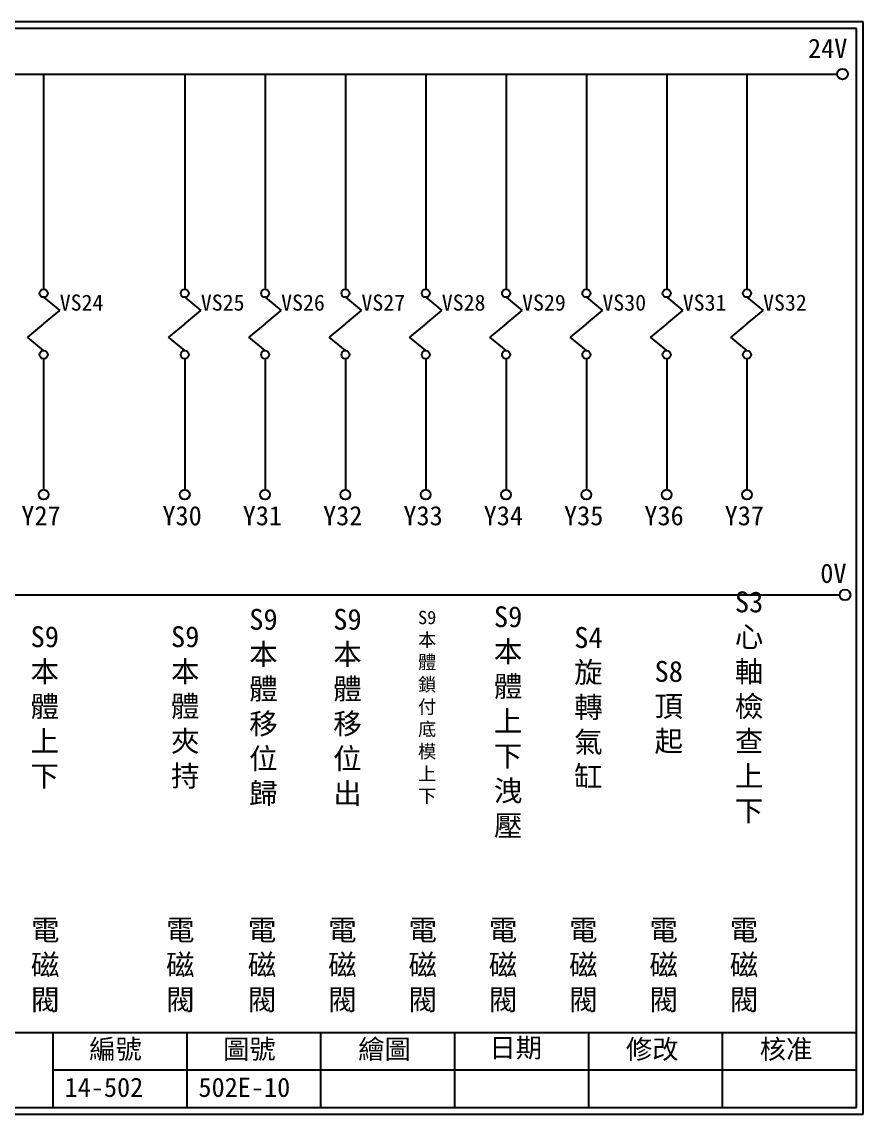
# Model space of a CAD drawing. Extents: x 926 to 1213, y 3 to 207.
# Drawn here: x 1055.6 to 1212.7, y 3 to 207 of the extents above; entities that cross this region are included whole.
import ezdxf

# ---------------------------------------------------------------- set-up
doc = ezdxf.new("R2010")
doc.units = 0
doc.layers.get('0').update_dxf_attribs({"linetype": 'CONTINUOUS'})
doc.layers.add('圖框層', color=7, linetype='CONTINUOUS')
doc.layers.add('標尺寸層', color=3, linetype='CONTINUOUS')
doc.styles.add('CNS', font='romanc.shx', dxfattribs={"bigfont": 'chineset.shx'})
doc.styles.add('STSL', font='kaiu.ttf')

msp = doc.modelspace()

# ---------------------------------------------------------------- linework, layer by layer
for centre in [(1208.88, 197.22), (1209.36, 99.96)]:
    msp.add_circle(centre, 1)
at = {"layer": '圖框層', "color": 7}
for p, q in [((1212.74, 206.97), (925.74, 206.97)), ((1212.74, 3), (1212.74, 206.97)), ((1211.49, 205.72), (926.99, 205.72)), ((1211.49, 4.25), (1211.49, 205.72)), ((926.99, 18.25), (1211.49, 18.25)), ((1061.49, 4.25), (1061.49, 18.25)), ((1086.49, 4.25), (1086.49, 18.25)), ((1111.49, 4.25), (1111.49, 18.25)), ((1136.49, 4.25), (1136.49, 18.25)), ((1161.49, 4.25), (1161.49, 18.25)), ((1186.49, 4.25), (1186.49, 18.25)), ((1061.49, 11.25), (1211.49, 11.25)), ((926.99, 4.25), (1211.49, 4.25)), ((925.74, 3), (1212.74, 3))]:
    msp.add_line(p, q, dxfattribs=at)
at = {"layer": '標尺寸層', "color": 7}
for p, q in [((930.28, 197.22), (1207.88, 197.22)), ((1059.7, 197.22), (1059.7, 157.03)), ((1086.05, 197.22), (1086.05, 157.03)), ((1101.05, 197.22), (1101.05, 157.03)), ((1116.05, 197.22), (1116.05, 157.03)), ((1131.05, 197.22), (1131.05, 157.03)), ((1146.05, 197.22), (1146.05, 157.03)), ((1161.05, 197.22), (1161.05, 157.03)), ((1176.05, 197.22), (1176.05, 157.03)), ((1191.05, 197.22), (1191.05, 157.03)), ((1059.7, 155.53), (1062.7, 153.04)), ((1086.05, 155.53), (1089.05, 153.04)), ((1101.05, 155.53), (1104.05, 153.04)), ((1116.05, 155.53), (1119.05, 153.04)), ((1131.05, 155.53), (1134.05, 153.04)), ((1146.05, 155.53), (1149.05, 153.04)), ((1161.05, 155.53), (1164.05, 153.04)), ((1176.05, 155.53), (1179.05, 153.04)), ((1191.05, 155.53), (1194.05, 153.04)), ((1059.7, 150.55), (1062.7, 153.04)), ((1086.05, 150.55), (1089.05, 153.04)), ((1101.05, 150.55), (1104.05, 153.04)), ((1116.05, 150.55), (1119.05, 153.04)), ((1131.05, 150.55), (1134.05, 153.04)), ((1146.05, 150.55), (1149.05, 153.04)), ((1161.05, 150.55), (1164.05, 153.04)), ((1176.05, 150.55), (1179.05, 153.04)), ((1191.05, 150.55), (1194.05, 153.04)), ((1059.7, 150.55), (1056.7, 148.06)), ((1086.05, 150.55), (1083.04, 148.06)), ((1101.05, 150.55), (1098.04, 148.06)), ((1116.05, 150.55), (1113.04, 148.06)), ((1131.05, 150.55), (1128.04, 148.06)), ((1146.05, 150.55), (1143.04, 148.06)), ((1161.05, 150.55), (1158.04, 148.06)), ((1176.05, 150.55), (1173.04, 148.06)), ((1191.05, 150.55), (1188.04, 148.06)), ((1059.7, 145.57), (1056.7, 148.06)), ((1086.05, 145.57), (1083.04, 148.06)), ((1101.05, 145.57), (1098.04, 148.06)), ((1116.05, 145.57), (1113.04, 148.06)), ((1131.05, 145.57), (1128.04, 148.06)), ((1146.05, 145.57), (1143.04, 148.06)), ((1161.05, 145.57), (1158.04, 148.06)), ((1176.05, 145.57), (1173.04, 148.06)), ((1191.05, 145.57), (1188.04, 148.06)), ((1059.7, 144.07), (1059.7, 119.62)), ((1086.05, 144.07), (1086.05, 119.62)), ((1101.05, 144.07), (1101.05, 119.62)), ((1116.05, 144.07), (1116.05, 119.62)), ((1131.05, 144.07), (1131.05, 119.62)), ((1146.05, 144.07), (1146.05, 119.62)), ((1161.05, 144.07), (1161.05, 119.62)), ((1176.05, 144.07), (1176.05, 119.62)), ((1191.05, 144.07), (1191.05, 119.62)), ((930.49, 99.96), (1208.36, 99.96))]:
    msp.add_line(p, q, dxfattribs=at)
for centre, radius in [((1059.7, 156.28), 0.751), ((1086.05, 156.28), 0.751), ((1101.05, 156.28), 0.751), ((1116.05, 156.28), 0.751), ((1131.05, 156.28), 0.751), ((1146.05, 156.28), 0.751), ((1161.05, 156.28), 0.751), ((1176.05, 156.28), 0.751), ((1191.05, 156.28), 0.751), ((1059.7, 144.82), 0.751), ((1086.05, 144.82), 0.751), ((1101.05, 144.82), 0.751), ((1116.05, 144.82), 0.751), ((1131.05, 144.82), 0.751), ((1146.05, 144.82), 0.751), ((1161.05, 144.82), 0.751), ((1176.05, 144.82), 0.751), ((1191.05, 144.82), 0.751), ((1059.7, 118.7), 0.92), ((1086.05, 118.7), 0.92), ((1101.05, 118.7), 0.92), ((1116.05, 118.7), 0.92), ((1131.05, 118.7), 0.92), ((1146.05, 118.7), 0.92), ((1161.05, 118.7), 0.92), ((1176.05, 118.7), 0.92), ((1191.05, 118.7), 0.92)]:
    msp.add_circle(centre, radius, dxfattribs=at)

# ---------------------------------------------------------------- texts
at = {"layer": '圖框層', "color": 4, "style": 'STSL'}
for s, height, p in [('24V', 3.6, (1202.44, 200.22)), ('VS24', 3, (1062.7, 153.04)), ('VS25', 3, (1089.05, 153.04)), ('VS26', 3, (1104.05, 153.04)), ('VS27', 3, (1119.05, 153.04)), ('VS28', 3, (1134.05, 153.04)), ('VS29', 3, (1149.05, 153.04)), ('VS30', 3, (1164.05, 153.04)), ('VS31', 3, (1179.05, 153.04)), ('VS32', 3, (1194.05, 153.04)), ('Y27', 3.6, (1055.53, 112.96)), ('Y30', 3.6, (1081.88, 112.96)), ('Y31', 3.6, (1096.88, 112.96)), ('Y32', 3.6, (1111.88, 112.96)), ('Y33', 3.6, (1126.88, 112.96)), ('Y34', 3.6, (1141.88, 112.96)), ('Y35', 3.6, (1156.88, 112.96)), ('Y36', 3.6, (1171.88, 112.96)), ('Y37', 3.6, (1186.88, 112.96)), ('0V', 3.6, (1204.74, 102.2)), ('編號', 3.6, (1068.21, 13.34)), ('圖號', 3.6, (1093.21, 13.34)), ('繪圖', 3.6, (1118.44, 13.34)), ('日期', 3.6, (1142.96, 13.59)), ('修改', 3.6, (1168.44, 13.34)), ('核准', 3.6, (1193.44, 13.34)), ('14-502', 3.6, (1063.61, 6.22)), ('502E-10', 3.6, (1088.61, 6.22))]:
    msp.add_text(s, height=height, dxfattribs=at).set_placement(p)
at = {"layer": '標尺寸層', "color": 7, "attachment_point": 5, "style": 'CNS'}
for s, insert, char_height, width in [('{\\fDFKai-SB|b0|i0|c136|p65;S3心軸檢查上下}', (1191.44, 78.94), 3.9, 4.9608), ('{\\fDFKai-SB|b0|i0|c136|p65;S9本體上下洩壓}', (1146.44, 76.23), 3.9, 4.9608), ('{\\fDFKai-SB|b0|i0|c136|p65;S9本體移位歸}', (1100.75, 78.94), 3.9, 4.9608), ('{\\fDFKai-SB|b0|i0|c136|p65;S9本體移位出}', (1116.44, 78.94), 3.9, 4.9608), ('{\\fDFKai-SB|b0|i0|c136|p65;S9本體鎖付底模上下}', (1131.32, 78.94), 2.5, 4.9608), ('{\\fDFKai-SB|b0|i0|c136|p65;S9本體上下}', (1059.91, 78.94), 3.9, 4.9608), ('{\\fDFKai-SB|b0|i0|c136|p65;S9本體夾持}', (1086.14, 78.94), 3.9, 4.9608), ('{\\fDFKai-SB|b0|i0|c136|p65;S4旋轉氣缸}', (1161.44, 78.94), 3.9, 4.9608), ('{\\fDFKai-SB|b0|i0|c136|p65;S8頂起}', (1176.44, 78.94), 3.9, 4.9608), ('{\\fDFKai-SB|b0|i0|c136|p65;電磁閥}', (1060, 30.67), 3.9, 8.6627), ('{\\fDFKai-SB|b0|i0|c136|p65;電磁閥}', (1085.22, 30.67), 3.9, 8.6627), ('{\\fDFKai-SB|b0|i0|c136|p65;電磁閥}', (1100.49, 30.67), 3.9, 8.6627), ('{\\fDFKai-SB|b0|i0|c136|p65;電磁閥}', (1115.49, 30.67), 3.9, 8.6627), ('{\\fDFKai-SB|b0|i0|c136|p65;電磁閥}', (1130.49, 30.67), 3.9, 8.6627), ('{\\fDFKai-SB|b0|i0|c136|p65;電磁閥}', (1145.49, 30.67), 3.9, 8.6627), ('{\\fDFKai-SB|b0|i0|c136|p65;電磁閥}', (1160.49, 30.67), 3.9, 8.6627), ('{\\fDFKai-SB|b0|i0|c136|p65;電磁閥}', (1175.49, 30.67), 3.9, 8.6627), ('{\\fDFKai-SB|b0|i0|c136|p65;電磁閥}', (1190.49, 30.67), 3.9, 8.6627)]:
    msp.add_mtext(s, dxfattribs=dict(at, insert=insert, char_height=char_height, width=width))

doc.saveas('drawing.dxf')
